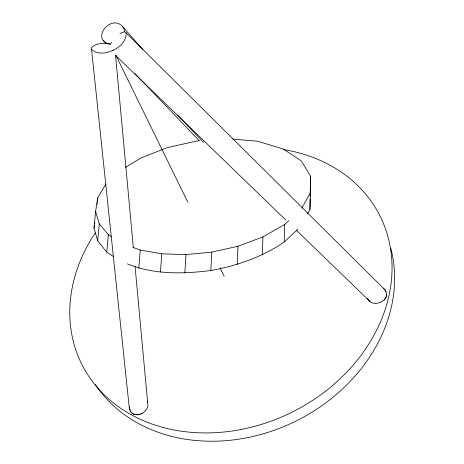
<?xml version="1.0" encoding="UTF-8"?>
<svg xmlns="http://www.w3.org/2000/svg" width="464" height="464" viewBox="0 0 464 464"><rect width="100%" height="100%" fill="white"/><g stroke="black" fill="none" stroke-linecap="round" stroke-linejoin="round"><path stroke-width="0.7" d="M307.586 213.811L309.975 209.368L310.149 198.569M310.184 196.411L310.567 176.123L301.298 160.95L283.069 148.915L257.682 141.265L232.835 139.078M310.254 192.09L310.567 176.123M309.975 209.368L310.294 192.821L301.826 208.174M127.391 263.859C153.683 274.746 183.089 274.033 210.83 270.495C236.884 265.855 262.23 257.021 284.188 242.028L284.681 224.443L288.933 220.557M262.293 254.887L262.937 236.918L284.681 224.443M237.197 264.468L238.003 246.233L262.937 236.918M210.83 270.495L211.81 252.126L238.003 246.233M184.817 272.983L185.96 254.603L211.81 252.126M160.469 272.101L161.756 253.82L140.221 250.032L132.872 247.393M138.811 268.122L140.221 250.032M135.082 266.58L147.674 402.793C150.098 413.163 132.095 420.419 129.381 408.732L91.402 47.856C95.874 42.613 104.18 42.984 110.409 44.167L111.412 42.375M113.726 256.754L106.772 252.149L108.338 234.703L99.284 223.857L95.584 211.427L97.695 197.919L105.972 183.953M106.772 252.149L97.701 240.891L99.284 223.857M97.701 240.891L94.006 228.015L95.584 211.427M97.098 204.23L97.231 202.826M97.359 201.428L97.695 197.919M94.006 228.015L94.441 225.226M94.656 223.828L94.871 222.43M367.54 298.445C372.389 309.302 392.254 300.301 385.004 289.826L126.144 32.863L125.234 32.074L123.83 31.917L119.95 33.46M384.093 300.191L385.561 298.277L386.419 296.136L386.297 294.263M284.188 242.028L297.656 229.413M113.396 50.002C107.091 53.58 96.506 54.978 91.304 49.097M125.402 167.365L141.172 157.859L167.057 147.726L196.707 140.998L199.537 140.783M112.439 50.53C119.358 47.949 126.794 40.67 126.144 32.863M140.934 413.436L142.361 413.337M161.756 253.82L185.96 254.603M138.643 414.317L140.029 414.404M135.024 414.358L133.093 413.969L132.083 412.931M136.312 414.619L137.599 414.88M110.409 44.167C89.656 40.38 110.861 12.928 122.815 26.79L142.848 49.642M108.338 234.703L111.348 236.628M383.316 288.243L385.004 289.826L385.474 291.931M115.397 55.239L285.673 219.924M296.09 229.999L370.028 301.513M130.065 410.86L131.074 411.893M103.31 40.513L106.314 43.657M134.885 73.498L199.044 140.517M177.579 115.02L203.452 142.315M130.204 409.892L129.381 408.732L129.334 406.986M122.815 26.79L124.056 29.087L124.543 31.697M115.826 55.228L187.862 202.269M220.052 267.977L224.199 276.44M147.314 401.731L147.674 402.793M115.565 55.413L133.348 247.84M283.504 149.559A166.512 136.474 -26.1 0 1 378.601 326.105A166.512 136.474 -26.1 0 1 154.999 425.059A166.512 136.474 -26.1 0 1 95.213 232.887M390.758 248.095A164.244 135.778 -26.1 0 1 291.131 423.383A164.244 135.778 -26.1 0 1 95.335 384.54"/></g></svg>
